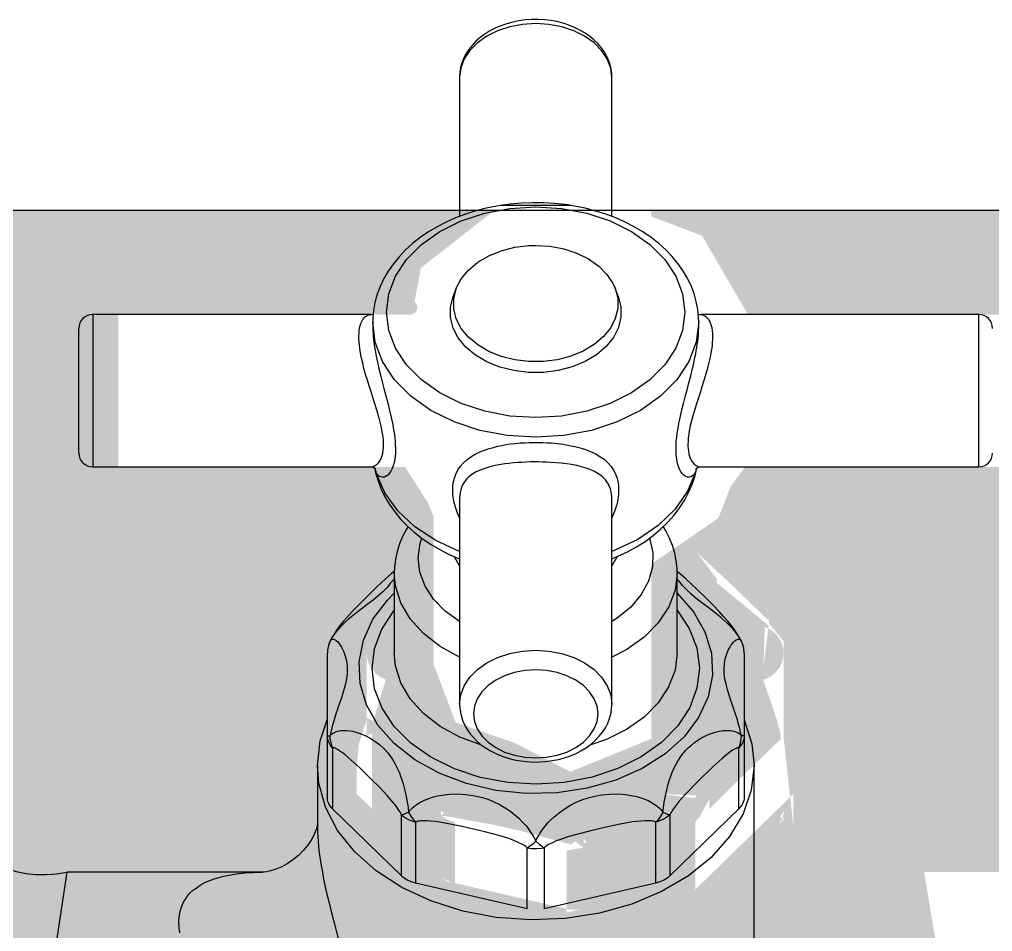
# Model space of a CAD drawing. Extents: x -36 to 357, y 137 to 237.
# Drawn here: x 18.1927 to 18.2559, y 146.3891 to 146.4484 of the extents above; entities that cross this region are included whole.
import ezdxf

# ---------------------------------------------------------------- set-up
doc = ezdxf.new("R2010")
doc.units = 0
doc.header["$LTSCALE"] = 0.01
doc.layers.add('01', color=1, linetype='CONTINUOUS')
doc.layers.add('A-AREAS', color=2, linetype='CONTINUOUS')

# ---------------------------------------------------------------- blocks, each defined once
blk = doc.blocks.new('A$C093F1C31')
at = {"layer": '01', "ltscale": 10}
for p, q in [((0.11208, 0.16443), (0.11208, 0.16455)), ((0.09558, 0.16443), (0.09558, 0.14936)), ((0.11208, 0.14936), (0.11208, 0.16443)), ((0.10383, 0.15055), (0.10002, 0.15055)), ((0.10383, 0.15055), (0.10002, 0.15055)), ((0.10763, 0.15055), (0.10383, 0.15055)), ((0.09522, 0.14158), (0.09489, 0.14071)), ((0.11277, 0.14071), (0.11243, 0.14158)), ((0.05583, 0.13874), (0.05583, 0.12224)), ((0.08595, 0.13874), (0.05583, 0.13874)), ((0.15183, 0.13874), (0.1217, 0.13874)), ((0.15183, 0.12224), (0.15183, 0.13874)), ((0.05433, 0.12374), (0.05433, 0.13724)), ((0.08617, 0.13793), (0.08617, 0.13738)), ((0.12149, 0.13738), (0.12149, 0.13793)), ((0.12149, 0.13728), (0.12149, 0.13738)), ((0.05583, 0.12224), (0.08595, 0.12224)), ((0.08636, 0.12217), (0.08637, 0.12213)), ((0.08636, 0.12214), (0.08638, 0.12205)), ((0.1217, 0.12224), (0.15183, 0.12224)), ((0.09558, 0.11886), (0.09558, 0.11882)), ((0.09558, 0.11882), (0.09558, 0.09654)), ((0.11208, 0.09654), (0.11208, 0.11882)), ((0.0885, 0.11077), (0.0885, 0.10211)), ((0.11916, 0.10211), (0.11916, 0.11077)), ((0.08125, 0.09307), (0.08125, 0.10207)), ((0.12641, 0.10207), (0.12641, 0.09307)), ((0.08125, 0.08646), (0.08125, 0.09307)), ((0.12641, 0.09307), (0.12641, 0.08646)), ((0.08182, 0.09182), (0.08182, 0.08521)), ((0.12583, 0.08521), (0.12583, 0.09182)), ((0.08017, 0.08989), (0.08017, 0.08322)), ((0.12748, 0.07065), (0.12748, 0.08989)), ((0.0893, 0.07793), (0.08182, 0.08521)), ((0.0893, 0.07793), (0.0893, 0.08454)), ((0.12583, 0.08521), (0.11836, 0.07793)), ((0.11836, 0.08454), (0.11836, 0.07793)), ((0.0908, 0.08377), (0.0908, 0.07716)), ((0.11686, 0.07716), (0.11686, 0.08377)), ((0.1029, 0.07438), (0.1029, 0.08099)), ((0.10475, 0.08099), (0.10475, 0.07438)), ((0.05303, 0.07834), (0.04789, 0.04423)), ((0.07415, 0.07834), (0.05303, 0.07834)), ((0.07406, 0.07834), (0.07415, 0.07834)), ((0.07415, 0.07834), (0.07419, 0.07834)), ((0.1029, 0.07438), (0.0908, 0.07716)), ((0.11686, 0.07716), (0.10475, 0.07438))]:
    blk.add_line(p, q, dxfattribs=at)
for points in [[(0.11208, 0.16455, 0), (0.11206, 0.16484, 0), (0.11199, 0.16533, 0), (0.11188, 0.16581, 0), (0.11171, 0.16628, 0), (0.1115, 0.16675, 0), (0.11124, 0.16721, 0), (0.11092, 0.16765, 0), (0.11056, 0.16808, 0), (0.11014, 0.16849, 0), (0.10968, 0.16887, 0), (0.10917, 0.16922, 0), (0.10862, 0.16955, 0), (0.10804, 0.16983, 0), (0.10743, 0.17008, 0), (0.10679, 0.17029, 0), (0.10613, 0.17046, 0), (0.10545, 0.17058, 0), (0.10477, 0.17066, 0), (0.10408, 0.1707, 0), (0.10338, 0.17069, 0), (0.10269, 0.17064, 0), (0.10201, 0.17055, 0), (0.10134, 0.17041, 0), (0.10068, 0.17023, 0), (0.10005, 0.17001, 0), (0.09944, 0.16975, 0), (0.09886, 0.16945, 0), (0.09831, 0.16911, 0), (0.0978, 0.16874, 0), (0.09734, 0.16833, 0), (0.09693, 0.16789, 0), (0.09657, 0.16744, 0), (0.09627, 0.16696, 0), (0.09602, 0.16647, 0), (0.09583, 0.16598, 0), (0.09569, 0.16548, 0), (0.09561, 0.16498, 0), (0.09558, 0.16452, 0), (0.09558, 0.16443, 0)], [(0.11208, 0.16443, 0), (0.11195, 0.16544, 0), (0.11158, 0.16642, 0), (0.11097, 0.16734, 0), (0.11015, 0.16818, 0), (0.10913, 0.1689, 0), (0.10795, 0.16948, 0), (0.10665, 0.16991, 0), (0.10526, 0.17017, 0), (0.10383, 0.17026, 0), (0.10239, 0.17017, 0), (0.10101, 0.16991, 0), (0.0997, 0.16948, 0), (0.09852, 0.1689, 0), (0.09751, 0.16818, 0), (0.09668, 0.16734, 0), (0.09607, 0.16642, 0), (0.0957, 0.16544, 0), (0.09558, 0.16443, 0)], [(0.10768, 0.15055, 0), (0.10705, 0.15064, 0), (0.10587, 0.15077, 0), (0.10467, 0.15084, 0), (0.10347, 0.15085, 0), (0.10227, 0.15081, 0), (0.10108, 0.1507, 0), (0.09997, 0.15055, 0)], [(0.10002, 0.15055, 0), (0.09962, 0.15049, 0), (0.09846, 0.15025, 0), (0.09733, 0.14996, 0), (0.09622, 0.14961, 0), (0.09515, 0.1492, 0), (0.09412, 0.14874, 0), (0.09314, 0.14824, 0), (0.0922, 0.14768, 0), (0.09131, 0.14707, 0), (0.09049, 0.14642, 0), (0.08972, 0.14573, 0), (0.08902, 0.145, 0), (0.0884, 0.14424, 0), (0.08784, 0.14345, 0), (0.08736, 0.14263, 0), (0.08696, 0.14179, 0), (0.08664, 0.14093, 0), (0.08641, 0.14006, 0), (0.08625, 0.13918, 0), (0.08617, 0.1383, 0), (0.08617, 0.13789, 0)], [(0.10763, 0.15055, 0), (0.10383, 0.15055, 0)], [(0.12149, 0.13796, 0), (0.12147, 0.13841, 0), (0.12139, 0.13929, 0), (0.12122, 0.14016, 0), (0.12098, 0.14102, 0), (0.12066, 0.14187, 0), (0.12025, 0.1427, 0), (0.11978, 0.1435, 0), (0.11923, 0.14428, 0), (0.1186, 0.14504, 0), (0.11791, 0.14576, 0), (0.11715, 0.14644, 0), (0.11633, 0.14708, 0), (0.11545, 0.14768, 0), (0.11451, 0.14824, 0), (0.11353, 0.14875, 0), (0.1125, 0.1492, 0), (0.11143, 0.14961, 0), (0.11033, 0.14995, 0), (0.1092, 0.15025, 0), (0.10804, 0.15049, 0), (0.10764, 0.15055, 0)], [(0.09522, 0.14158, 0), (0.09576, 0.14261, 0), (0.09654, 0.14356, 0), (0.09754, 0.1444, 0), (0.09874, 0.14511, 0), (0.10009, 0.14565, 0), (0.10155, 0.14602, 0), (0.10308, 0.14621, 0), (0.10383, 0.14623, 0)], [(0.10383, 0.14623, 0), (0.10538, 0.14614, 0), (0.10688, 0.14585, 0), (0.10829, 0.14539, 0), (0.10956, 0.14476, 0), (0.11066, 0.14398, 0), (0.11155, 0.14308, 0), (0.11221, 0.14208, 0), (0.11243, 0.14158, 0)], [(0.11243, 0.14158, 0), (0.11271, 0.1405, 0), (0.11271, 0.1394, 0), (0.11245, 0.13832, 0), (0.11192, 0.13728, 0), (0.11115, 0.13633, 0), (0.11016, 0.13548, 0), (0.10897, 0.13477, 0), (0.10763, 0.13422, 0), (0.10617, 0.13384, 0), (0.10464, 0.13365, 0), (0.10308, 0.13364, 0), (0.10155, 0.13383, 0), (0.10009, 0.1342, 0), (0.09874, 0.13475, 0), (0.09754, 0.13545, 0), (0.09654, 0.13629, 0), (0.09576, 0.13724, 0), (0.09522, 0.13827, 0), (0.09495, 0.13936, 0), (0.09494, 0.14045, 0), (0.0952, 0.14154, 0), (0.09522, 0.14158, 0)], [(0.11277, 0.14071, 0), (0.11305, 0.13959, 0), (0.11306, 0.13844, 0), (0.11279, 0.13732, 0), (0.11224, 0.13624, 0), (0.11144, 0.13525, 0), (0.1104, 0.13437, 0), (0.10917, 0.13364, 0), (0.10777, 0.13306, 0), (0.10626, 0.13267, 0), (0.10467, 0.13247, 0), (0.10305, 0.13246, 0), (0.10146, 0.13266, 0), (0.09994, 0.13304, 0), (0.09854, 0.13361, 0), (0.0973, 0.13434, 0), (0.09626, 0.13521, 0), (0.09544, 0.1362, 0), (0.09489, 0.13727, 0), (0.0946, 0.1384, 0), (0.09459, 0.13954, 0), (0.09487, 0.14066, 0), (0.09489, 0.14071, 0)], [(0.08596, 0.12224, 0), (0.08603, 0.12224, 0), (0.08623, 0.12228, 0), (0.08644, 0.12238, 0), (0.08664, 0.12252, 0), (0.0868, 0.12269, 0), (0.08694, 0.12291, 0), (0.08707, 0.12316, 0), (0.08718, 0.12346, 0), (0.08725, 0.12372, 0), (0.08729, 0.12401, 0), (0.08732, 0.12432, 0), (0.08733, 0.12465, 0), (0.08733, 0.12488, 0), (0.08732, 0.12512, 0), (0.08728, 0.12548, 0), (0.08723, 0.12585, 0), (0.08717, 0.12624, 0), (0.08708, 0.12665, 0), (0.08698, 0.12707, 0), (0.08687, 0.1275, 0), (0.08684, 0.12761, 0), (0.08665, 0.12828, 0), (0.08644, 0.12896, 0), (0.08622, 0.12966, 0), (0.08599, 0.13037, 0), (0.08579, 0.131, 0), (0.08559, 0.13163, 0), (0.0854, 0.13226, 0), (0.08522, 0.13289, 0), (0.08508, 0.13346, 0), (0.08495, 0.13402, 0), (0.08484, 0.13457, 0), (0.08476, 0.1351, 0), (0.08472, 0.13545, 0), (0.08469, 0.13579, 0), (0.08467, 0.13611, 0), (0.08467, 0.13643, 0), (0.08468, 0.13673, 0), (0.08471, 0.13701, 0), (0.08475, 0.13729, 0), (0.08481, 0.13755, 0), (0.08489, 0.13778, 0), (0.08498, 0.138, 0), (0.08508, 0.13819, 0), (0.0852, 0.13835, 0), (0.08539, 0.13853, 0), (0.08559, 0.13866, 0), (0.08581, 0.13872, 0), (0.08596, 0.13874, 0)], [(0.12171, 0.13874, 0), (0.12186, 0.13872, 0), (0.12206, 0.13866, 0), (0.12226, 0.13854, 0), (0.12242, 0.13839, 0), (0.12257, 0.13819, 0), (0.1227, 0.13795, 0), (0.12281, 0.13766, 0), (0.1229, 0.13733, 0), (0.12295, 0.13696, 0), (0.12298, 0.13668, 0), (0.12299, 0.13638, 0), (0.12298, 0.13607, 0), (0.12296, 0.13572, 0), (0.12293, 0.13535, 0), (0.12288, 0.13496, 0), (0.12281, 0.13455, 0), (0.12273, 0.13413, 0), (0.12263, 0.13369, 0), (0.12252, 0.13325, 0), (0.1224, 0.13279, 0), (0.12227, 0.13233, 0), (0.12206, 0.13161, 0), (0.12183, 0.13089, 0), (0.12163, 0.13025, 0), (0.12142, 0.12961, 0), (0.12121, 0.12897, 0), (0.12102, 0.12833, 0), (0.12086, 0.12777, 0), (0.12071, 0.12723, 0), (0.12058, 0.12668, 0), (0.12047, 0.12615, 0), (0.12041, 0.12576, 0), (0.12036, 0.12538, 0), (0.12033, 0.12501, 0), (0.12032, 0.12465, 0), (0.12032, 0.12443, 0), (0.12034, 0.12422, 0), (0.12037, 0.12393, 0), (0.12042, 0.12366, 0), (0.12049, 0.12341, 0), (0.12057, 0.12318, 0), (0.12067, 0.12298, 0), (0.12078, 0.1228, 0), (0.12081, 0.12275, 0), (0.121, 0.12254, 0), (0.12121, 0.12238, 0), (0.12144, 0.12228, 0), (0.12167, 0.12224, 0), (0.1217, 0.12224, 0)], [(0.12149, 0.13793, 0), (0.12122, 0.13576, 0), (0.12042, 0.13366, 0), (0.11912, 0.13168, 0), (0.11735, 0.1299, 0), (0.11518, 0.12836, 0), (0.11266, 0.12711, 0), (0.10987, 0.12619, 0), (0.10689, 0.12563, 0), (0.10383, 0.12544, 0), (0.10076, 0.12563, 0), (0.09779, 0.12619, 0), (0.095, 0.12711, 0), (0.09248, 0.12836, 0), (0.0903, 0.1299, 0), (0.08853, 0.13168, 0), (0.08723, 0.13366, 0), (0.08644, 0.13576, 0), (0.08617, 0.1379, 0)], [(0.08617, 0.13738, 0), (0.08617, 0.13719, 0), (0.08618, 0.13692, 0), (0.0862, 0.13664, 0), (0.08622, 0.13635, 0), (0.08625, 0.13605, 0), (0.08633, 0.13547, 0), (0.08642, 0.13487, 0), (0.08654, 0.13424, 0), (0.08668, 0.13358, 0), (0.08684, 0.13289, 0), (0.08701, 0.13219, 0), (0.0872, 0.13146, 0), (0.08738, 0.13074, 0), (0.08759, 0.12995, 0), (0.08779, 0.12916, 0), (0.08799, 0.12836, 0), (0.08817, 0.12758, 0), (0.08833, 0.12683, 0), (0.08839, 0.12646, 0), (0.08845, 0.12609, 0), (0.08851, 0.12573, 0), (0.08855, 0.12537, 0), (0.08859, 0.12502, 0), (0.08861, 0.12469, 0), (0.08863, 0.12413, 0), (0.08862, 0.12374, 0), (0.08859, 0.12338, 0), (0.08855, 0.12303, 0), (0.08849, 0.12271, 0), (0.08839, 0.12236, 0), (0.08827, 0.12205, 0), (0.08814, 0.12177, 0), (0.08798, 0.12154, 0), (0.08781, 0.12135, 0), (0.08762, 0.12122, 0), (0.08743, 0.12113, 0), (0.08723, 0.12111, 0), (0.08703, 0.12115, 0), (0.08684, 0.12125, 0), (0.08675, 0.12133, 0), (0.08667, 0.12143, 0), (0.08658, 0.12155, 0), (0.08651, 0.12168, 0)], [(0.12115, 0.12168, 0), (0.12106, 0.12154, 0), (0.12097, 0.12141, 0), (0.12081, 0.12126, 0), (0.12064, 0.12116, 0), (0.12046, 0.12111, 0), (0.12027, 0.12112, 0), (0.12006, 0.1212, 0), (0.11986, 0.12134, 0), (0.11966, 0.12156, 0), (0.11948, 0.12184, 0), (0.11933, 0.12218, 0), (0.11926, 0.12237, 0), (0.1192, 0.12259, 0), (0.11915, 0.12282, 0), (0.1191, 0.12307, 0), (0.11907, 0.12333, 0), (0.11904, 0.12361, 0), (0.11903, 0.12413, 0), (0.11904, 0.12454, 0), (0.11906, 0.12497, 0), (0.11911, 0.12542, 0), (0.11917, 0.12589, 0), (0.11926, 0.12648, 0), (0.11938, 0.1271, 0), (0.11952, 0.12774, 0), (0.11967, 0.1284, 0), (0.11985, 0.12911, 0), (0.12003, 0.12983, 0), (0.12023, 0.13058, 0), (0.12042, 0.13133, 0), (0.12062, 0.13211, 0), (0.12082, 0.1329, 0), (0.12091, 0.1333, 0), (0.121, 0.13369, 0), (0.12108, 0.13409, 0), (0.12116, 0.13448, 0), (0.12122, 0.13483, 0), (0.12128, 0.13517, 0), (0.12133, 0.13551, 0), (0.12138, 0.13584, 0), (0.12142, 0.13617, 0), (0.12145, 0.13649, 0), (0.12147, 0.13681, 0), (0.12148, 0.13711, 0), (0.12149, 0.13728, 0)], [(0.12149, 0.13793, 0), (0.12149, 0.13796, 0)], [(0.09557, 0.11672, 0), (0.09535, 0.11724, 0), (0.09513, 0.11789, 0), (0.09497, 0.11852, 0), (0.0949, 0.11895, 0), (0.09485, 0.11937, 0), (0.09484, 0.11978, 0), (0.09486, 0.12015, 0), (0.0949, 0.1205, 0), (0.09501, 0.121, 0), (0.09518, 0.12146, 0), (0.0954, 0.12191, 0), (0.09568, 0.12232, 0), (0.096, 0.12268, 0), (0.09637, 0.12301, 0), (0.09679, 0.12332, 0), (0.09726, 0.1236, 0), (0.09779, 0.12386, 0), (0.09837, 0.12409, 0), (0.09879, 0.12423, 0), (0.09924, 0.12435, 0), (0.0997, 0.12447, 0), (0.10015, 0.12456, 0), (0.10063, 0.12465, 0), (0.10111, 0.12472, 0), (0.10163, 0.12478, 0), (0.10216, 0.12483, 0), (0.10269, 0.12486, 0), (0.10316, 0.12488, 0), (0.10362, 0.12489, 0), (0.10409, 0.12489, 0), (0.10458, 0.12488, 0), (0.10506, 0.12486, 0), (0.10554, 0.12483, 0), (0.10619, 0.12476, 0), (0.10682, 0.12468, 0), (0.10745, 0.12457, 0), (0.10805, 0.12445, 0), (0.10865, 0.12429, 0), (0.10922, 0.12411, 0), (0.10976, 0.1239, 0), (0.11027, 0.12367, 0), (0.11078, 0.12338, 0), (0.11123, 0.12306, 0), (0.11164, 0.12269, 0), (0.112, 0.12229, 0), (0.11229, 0.12185, 0), (0.11252, 0.12137, 0), (0.11264, 0.12102, 0), (0.11273, 0.12065, 0), (0.11279, 0.12026, 0), (0.11281, 0.11974, 0), (0.1128, 0.11933, 0), (0.11275, 0.11892, 0), (0.11268, 0.11849, 0), (0.11257, 0.11805, 0), (0.1124, 0.11751, 0), (0.11219, 0.11696, 0), (0.11208, 0.11672, 0)], [(0.11208, 0.11882, 0), (0.11207, 0.11905, 0), (0.11205, 0.11926, 0), (0.112, 0.11956, 0), (0.11193, 0.11985, 0), (0.11183, 0.12012, 0), (0.11171, 0.12038, 0), (0.11155, 0.12062, 0), (0.11138, 0.12085, 0), (0.11133, 0.12091, 0), (0.11101, 0.12121, 0), (0.11064, 0.12148, 0), (0.11021, 0.12173, 0), (0.10974, 0.12194, 0), (0.10929, 0.1221, 0), (0.1088, 0.12225, 0), (0.10827, 0.12237, 0), (0.1077, 0.12248, 0), (0.10716, 0.12256, 0), (0.1066, 0.12263, 0), (0.10601, 0.12269, 0), (0.1054, 0.12273, 0), (0.10497, 0.12275, 0), (0.10455, 0.12276, 0), (0.10412, 0.12277, 0), (0.10367, 0.12277, 0), (0.10323, 0.12277, 0), (0.10278, 0.12275, 0), (0.10231, 0.12273, 0), (0.10185, 0.1227, 0), (0.10139, 0.12267, 0), (0.10093, 0.12262, 0), (0.10047, 0.12256, 0), (0.10004, 0.12249, 0), (0.09943, 0.12238, 0), (0.09885, 0.12225, 0), (0.0983, 0.12208, 0), (0.0978, 0.12189, 0), (0.09738, 0.12169, 0), (0.097, 0.12147, 0), (0.09665, 0.12122, 0), (0.09635, 0.12093, 0), (0.0961, 0.12062, 0), (0.0959, 0.12028, 0), (0.09578, 0.12002, 0), (0.0957, 0.11975, 0), (0.09563, 0.11947, 0), (0.09559, 0.11917, 0), (0.09558, 0.11886, 0)], [(0.08596, 0.12224, 0), (0.08601, 0.12223, 0), (0.08621, 0.12219, 0), (0.08633, 0.12214, 0), (0.0864, 0.12209, 0), (0.08644, 0.12206, 0), (0.08644, 0.12206, 0)], [(0.08638, 0.12214, 0), (0.08636, 0.12217, 0)], [(0.08651, 0.12168, 0), (0.08646, 0.12192, 0), (0.08638, 0.12214, 0)], [(0.08638, 0.12205, 0), (0.08648, 0.1216, 0), (0.08674, 0.12071, 0), (0.08708, 0.11984, 0), (0.08749, 0.11899, 0), (0.08799, 0.11816, 0), (0.08855, 0.11736, 0), (0.08919, 0.11659, 0), (0.0899, 0.11585, 0), (0.09067, 0.11515, 0), (0.09151, 0.11449, 0), (0.09241, 0.11388, 0), (0.09336, 0.11332, 0), (0.09436, 0.1128, 0), (0.0954, 0.11234, 0), (0.09557, 0.11227, 0)], [(0.08639, 0.12214, 0), (0.08651, 0.12168, 0)], [(0.09558, 0.11308, 0), (0.09299, 0.11426, 0), (0.09073, 0.11574, 0), (0.08888, 0.11747, 0), (0.08747, 0.11941, 0), (0.08656, 0.12149, 0), (0.08651, 0.12168, 0)], [(0.11208, 0.11228, 0), (0.11274, 0.11255, 0), (0.11377, 0.11303, 0), (0.11475, 0.11358, 0), (0.11569, 0.11417, 0), (0.11657, 0.11482, 0), (0.11739, 0.11551, 0), (0.11815, 0.11624, 0), (0.11883, 0.11702, 0), (0.11944, 0.11783, 0), (0.11998, 0.11867, 0), (0.12043, 0.11953, 0), (0.12081, 0.12042, 0), (0.1211, 0.12132, 0), (0.12129, 0.12213, 0)], [(0.12115, 0.12168, 0), (0.12029, 0.11959, 0), (0.11893, 0.11764, 0), (0.11711, 0.11589, 0), (0.11488, 0.11438, 0), (0.11233, 0.11317, 0), (0.11208, 0.11308, 0)], [(0.12126, 0.12212, 0), (0.12118, 0.1219, 0), (0.12115, 0.12168, 0)], [(0.12126, 0.12212, 0), (0.12115, 0.12168, 0)], [(0.1212, 0.12204, 0), (0.12121, 0.12205, 0), (0.12125, 0.12209, 0), (0.12132, 0.12213, 0), (0.12143, 0.12219, 0), (0.12158, 0.12223, 0), (0.12171, 0.12224, 0)], [(0.08999, 0.11576, 0), (0.08984, 0.1155, 0), (0.08941, 0.11471, 0), (0.08906, 0.11389, 0), (0.0888, 0.11306, 0), (0.08862, 0.11222, 0), (0.08852, 0.11137, 0), (0.0885, 0.11078, 0)], [(0.11916, 0.11078, 0), (0.11914, 0.11122, 0), (0.11906, 0.11207, 0), (0.1189, 0.1129, 0), (0.11865, 0.11372, 0), (0.11833, 0.11452, 0), (0.11793, 0.1153, 0), (0.11766, 0.11576, 0)], [(0.09558, 0.10549, 0), (0.09402, 0.10661, 0), (0.09276, 0.1079, 0), (0.09184, 0.10932, 0), (0.09128, 0.11084, 0), (0.0911, 0.1124, 0), (0.09131, 0.11397, 0), (0.09148, 0.11451, 0)], [(0.11617, 0.11452, 0), (0.11652, 0.11297, 0), (0.11648, 0.1114, 0), (0.11606, 0.10986, 0), (0.11527, 0.1084, 0), (0.11413, 0.10705, 0), (0.11267, 0.10587, 0), (0.11208, 0.10549, 0)], [(0.09499, 0.11252, 0), (0.09558, 0.11149, 0)], [(0.11208, 0.11149, 0), (0.11266, 0.11251, 0)], [(0.0885, 0.11092, 0), (0.08824, 0.11071, 0), (0.08754, 0.1101, 0), (0.08662, 0.10924, 0), (0.08549, 0.10814, 0), (0.08469, 0.10735, 0), (0.08395, 0.10658, 0), (0.08337, 0.10593, 0), (0.08297, 0.10548, 0), (0.08265, 0.10508, 0), (0.08235, 0.10469, 0), (0.08209, 0.1043, 0), (0.0819, 0.10401, 0), (0.08174, 0.10374, 0), (0.08159, 0.10347, 0), (0.08155, 0.10338, 0)], [(0.09558, 0.10163, 0), (0.09346, 0.10278, 0), (0.09166, 0.10418, 0), (0.09022, 0.10577, 0), (0.0892, 0.10752, 0), (0.08863, 0.10936, 0), (0.0885, 0.11078, 0)], [(0.11916, 0.11078, 0), (0.11893, 0.1089, 0), (0.11824, 0.10707, 0), (0.11711, 0.10536, 0), (0.11558, 0.10381, 0), (0.11369, 0.10247, 0), (0.11208, 0.10163, 0)], [(0.12611, 0.10338, 0), (0.1261, 0.1034, 0), (0.12596, 0.10367, 0), (0.12581, 0.10392, 0), (0.12566, 0.10416, 0), (0.12544, 0.10449, 0), (0.12521, 0.10481, 0), (0.12496, 0.10513, 0), (0.12463, 0.10554, 0), (0.12419, 0.10604, 0), (0.12369, 0.10659, 0), (0.12308, 0.10722, 0), (0.12226, 0.10804, 0), (0.12135, 0.10893, 0), (0.12008, 0.11012, 0), (0.11933, 0.11077, 0), (0.11916, 0.11092, 0)], [(0.0885, 0.11013, 0), (0.08841, 0.11002, 0), (0.08807, 0.10959, 0), (0.08768, 0.10915, 0), (0.08725, 0.10871, 0), (0.08677, 0.10827, 0), (0.0862, 0.1078, 0), (0.08558, 0.10733, 0), (0.08493, 0.10683, 0), (0.0846, 0.10658, 0), (0.08426, 0.10632, 0), (0.0839, 0.10603, 0), (0.08354, 0.10573, 0), (0.08319, 0.10541, 0), (0.08284, 0.10508, 0), (0.08258, 0.10481, 0), (0.08234, 0.10454, 0), (0.08211, 0.10425, 0), (0.082, 0.1041, 0), (0.08189, 0.10396, 0), (0.0818, 0.10381, 0), (0.08171, 0.10367, 0), (0.08162, 0.10352, 0), (0.08155, 0.10337, 0)], [(0.12611, 0.10337, 0), (0.12602, 0.10354, 0), (0.12588, 0.10378, 0), (0.12572, 0.10402, 0), (0.12555, 0.10425, 0), (0.12536, 0.10449, 0), (0.12519, 0.10468, 0), (0.12502, 0.10487, 0), (0.12484, 0.10505, 0), (0.12465, 0.10524, 0), (0.12426, 0.1056, 0), (0.12385, 0.10595, 0), (0.12348, 0.10624, 0), (0.12311, 0.10653, 0), (0.12279, 0.10678, 0), (0.12246, 0.10703, 0), (0.12182, 0.10751, 0), (0.12121, 0.108, 0), (0.12063, 0.1085, 0), (0.12032, 0.1088, 0), (0.12002, 0.10909, 0), (0.11975, 0.1094, 0), (0.11949, 0.1097, 0), (0.11927, 0.10998, 0), (0.11915, 0.11013, 0)], [(0.11916, 0.10856, 0), (0.12092, 0.10655, 0), (0.12217, 0.10436, 0), (0.12286, 0.10205, 0), (0.12298, 0.09969, 0), (0.12251, 0.09734, 0), (0.12147, 0.0951, 0), (0.1199, 0.09301, 0), (0.11784, 0.09115, 0), (0.11535, 0.08957, 0), (0.11251, 0.08832, 0), (0.10941, 0.08744, 0), (0.10614, 0.08695, 0), (0.1028, 0.08687, 0), (0.09949, 0.0872, 0), (0.09631, 0.08794, 0), (0.09336, 0.08905, 0), (0.09073, 0.09051, 0), (0.0885, 0.09226, 0), (0.08673, 0.09427, 0), (0.08548, 0.09646, 0), (0.08479, 0.09878, 0), (0.08468, 0.10114, 0), (0.08515, 0.10348, 0), (0.08618, 0.10573, 0), (0.08776, 0.10781, 0), (0.0885, 0.10856, 0)], [(0.11916, 0.10672, 0), (0.12047, 0.10474, 0), (0.12128, 0.10263, 0), (0.12156, 0.10045, 0), (0.1213, 0.09827, 0), (0.12051, 0.09616, 0), (0.11921, 0.09418, 0), (0.11745, 0.09238, 0), (0.11527, 0.09083, 0), (0.11274, 0.08957, 0), (0.10995, 0.08864, 0), (0.10696, 0.08807, 0), (0.10388, 0.08787, 0), (0.1008, 0.08806, 0), (0.09781, 0.08861, 0), (0.09501, 0.08953, 0), (0.09247, 0.09078, 0), (0.09028, 0.09232, 0), (0.0885, 0.09411, 0), (0.08718, 0.09609, 0), (0.08637, 0.09819, 0), (0.08609, 0.10037, 0), (0.08635, 0.10255, 0), (0.08714, 0.10466, 0), (0.08844, 0.10665, 0), (0.0885, 0.10672, 0)], [(0.08155, 0.10337, 0), (0.08136, 0.10289, 0), (0.08126, 0.10237, 0), (0.08125, 0.10207, 0)], [(0.08155, 0.10337, 0), (0.08159, 0.10344, 0), (0.08165, 0.1035, 0), (0.08172, 0.10355, 0), (0.0818, 0.10357, 0), (0.08188, 0.10358, 0), (0.08195, 0.10357, 0), (0.08203, 0.10354, 0), (0.0821, 0.1035, 0), (0.08218, 0.10345, 0), (0.08234, 0.10331, 0), (0.08251, 0.10313, 0), (0.08265, 0.10294, 0), (0.08279, 0.10272, 0), (0.0829, 0.10251, 0), (0.08301, 0.10228, 0), (0.08319, 0.10178, 0), (0.08333, 0.10122, 0), (0.0834, 0.10062, 0), (0.08341, 0.10025, 0), (0.0834, 0.09988, 0), (0.08336, 0.0995, 0), (0.0833, 0.09911, 0), (0.08322, 0.09874, 0), (0.08312, 0.09836, 0), (0.08301, 0.09797, 0), (0.08289, 0.09758, 0), (0.08273, 0.09711, 0), (0.08257, 0.09663, 0), (0.0824, 0.09613, 0), (0.08231, 0.09587, 0), (0.08222, 0.0956, 0), (0.08214, 0.09535, 0), (0.08206, 0.0951, 0), (0.08198, 0.09485, 0), (0.08191, 0.09459, 0), (0.08182, 0.09428, 0), (0.08173, 0.09397, 0), (0.08166, 0.09365, 0), (0.08162, 0.09349, 0), (0.08159, 0.09334, 0), (0.08155, 0.09314, 0)], [(0.12611, 0.09314, 0), (0.12607, 0.09331, 0), (0.12603, 0.09349, 0), (0.12599, 0.09367, 0), (0.12595, 0.09385, 0), (0.1259, 0.09404, 0), (0.12585, 0.09423, 0), (0.12574, 0.09461, 0), (0.12568, 0.09483, 0), (0.12561, 0.09504, 0), (0.12547, 0.09547, 0), (0.12533, 0.0959, 0), (0.12519, 0.09633, 0), (0.12508, 0.09664, 0), (0.12498, 0.09694, 0), (0.12478, 0.09753, 0), (0.1246, 0.09812, 0), (0.12445, 0.09869, 0), (0.12433, 0.09925, 0), (0.12426, 0.09981, 0), (0.12424, 0.10036, 0), (0.12428, 0.1009, 0), (0.12437, 0.10145, 0), (0.12453, 0.10198, 0), (0.12473, 0.10246, 0), (0.12485, 0.10269, 0), (0.12497, 0.10289, 0), (0.12511, 0.10308, 0), (0.12525, 0.10325, 0), (0.1254, 0.10339, 0), (0.12554, 0.1035, 0), (0.12565, 0.10355, 0), (0.12576, 0.10358, 0), (0.12586, 0.10357, 0), (0.12591, 0.10356, 0), (0.12595, 0.10354, 0), (0.126, 0.10351, 0), (0.12604, 0.10347, 0), (0.12607, 0.10343, 0), (0.12611, 0.10337, 0)], [(0.12641, 0.10207, 0), (0.12636, 0.10259, 0), (0.12623, 0.10309, 0), (0.12611, 0.10337, 0)], [(0.09558, 0.09654, 0), (0.0957, 0.09756, 0), (0.09607, 0.09854, 0), (0.09668, 0.09946, 0), (0.09751, 0.10029, 0), (0.09852, 0.10101, 0), (0.0997, 0.1016, 0), (0.10101, 0.10203, 0), (0.10239, 0.10229, 0), (0.10383, 0.10238, 0), (0.10526, 0.10229, 0), (0.10665, 0.10203, 0), (0.10795, 0.1016, 0), (0.10913, 0.10101, 0), (0.11015, 0.10029, 0), (0.11097, 0.09946, 0), (0.11158, 0.09854, 0), (0.11195, 0.09756, 0), (0.11208, 0.09655, 0)], [(0.09796, 0.0921, 0), (0.09559, 0.09297, 0), (0.09347, 0.09412, 0), (0.09167, 0.09551, 0), (0.09023, 0.0971, 0), (0.08921, 0.09885, 0), (0.08863, 0.10069, 0), (0.0885, 0.10211, 0)], [(0.11916, 0.10211, 0), (0.11892, 0.10023, 0), (0.11823, 0.0984, 0), (0.1171, 0.09669, 0), (0.11557, 0.09514, 0), (0.11368, 0.09381, 0), (0.11149, 0.09272, 0), (0.10968, 0.09209, 0)], [(0.09558, 0.09654, 0), (0.09559, 0.09615, 0), (0.09566, 0.09566, 0), (0.09577, 0.09518, 0), (0.09593, 0.0947, 0), (0.09615, 0.09424, 0), (0.09641, 0.09378, 0), (0.09672, 0.09333, 0), (0.09708, 0.09291, 0), (0.0975, 0.0925, 0), (0.09796, 0.09211, 0), (0.09846, 0.09176, 0), (0.09901, 0.09143, 0), (0.09959, 0.09115, 0), (0.10021, 0.0909, 0), (0.10085, 0.09069, 0), (0.1015, 0.09052, 0), (0.10218, 0.0904, 0), (0.10286, 0.09031, 0), (0.10355, 0.09027, 0), (0.10425, 0.09028, 0), (0.10494, 0.09033, 0), (0.10562, 0.09042, 0), (0.10629, 0.09055, 0), (0.10695, 0.09073, 0), (0.10758, 0.09095, 0), (0.1082, 0.09121, 0), (0.10878, 0.09151, 0), (0.10932, 0.09185, 0), (0.10983, 0.09222, 0), (0.1103, 0.09263, 0), (0.11071, 0.09306, 0), (0.11107, 0.09352, 0), (0.11138, 0.09399, 0), (0.11163, 0.09448, 0), (0.11182, 0.09498, 0), (0.11196, 0.09547, 0), (0.11204, 0.09597, 0), (0.11208, 0.09647, 0), (0.11208, 0.09655, 0)], [(0.08017, 0.08989, 0), (0.08047, 0.09255, 0), (0.08122, 0.09483, 0)], [(0.12643, 0.09483, 0), (0.12725, 0.09223, 0), (0.12748, 0.08989, 0)], [(0.08125, 0.09307, 0), (0.08129, 0.0931, 0), (0.08143, 0.09312, 0), (0.08155, 0.09314, 0)], [(0.08182, 0.09182, 0), (0.08155, 0.09214, 0), (0.08136, 0.09249, 0), (0.08126, 0.09285, 0), (0.08125, 0.09307, 0)], [(0.08155, 0.09314, 0), (0.08162, 0.09322, 0), (0.08171, 0.09329, 0), (0.0818, 0.09336, 0), (0.0819, 0.09342, 0), (0.08201, 0.09348, 0), (0.08213, 0.09353, 0), (0.08237, 0.09361, 0), (0.08252, 0.09364, 0), (0.08267, 0.09367, 0), (0.083, 0.09369, 0), (0.08334, 0.09369, 0), (0.0837, 0.09365, 0), (0.08397, 0.0936, 0), (0.08424, 0.09354, 0), (0.08479, 0.09337, 0), (0.08534, 0.09315, 0), (0.08588, 0.09287, 0), (0.0864, 0.09254, 0), (0.0869, 0.09217, 0), (0.08737, 0.09174, 0), (0.0878, 0.09127, 0), (0.08821, 0.09072, 0), (0.08858, 0.09012, 0), (0.0889, 0.08946, 0), (0.08905, 0.08911, 0), (0.08918, 0.08874, 0), (0.08932, 0.08834, 0), (0.08945, 0.08792, 0), (0.08957, 0.08748, 0), (0.08968, 0.08703, 0), (0.08976, 0.08667, 0), (0.08983, 0.08631, 0), (0.0899, 0.08594, 0), (0.08993, 0.08575, 0), (0.08996, 0.08556, 0), (0.08999, 0.08538, 0), (0.09001, 0.08521, 0), (0.09004, 0.08503, 0), (0.09006, 0.08485, 0)], [(0.08182, 0.09182, 0), (0.08165, 0.09232, 0), (0.08156, 0.09283, 0), (0.08155, 0.09314, 0)], [(0.1176, 0.08485, 0), (0.11762, 0.08505, 0), (0.11766, 0.08534, 0), (0.1177, 0.08564, 0), (0.11775, 0.08594, 0), (0.11781, 0.08624, 0), (0.11786, 0.0865, 0), (0.11791, 0.08675, 0), (0.11797, 0.087, 0), (0.11803, 0.08724, 0), (0.11815, 0.08774, 0), (0.1183, 0.08822, 0), (0.11843, 0.08864, 0), (0.11858, 0.08905, 0), (0.11872, 0.08939, 0), (0.11888, 0.08972, 0), (0.11922, 0.09036, 0), (0.11961, 0.09096, 0), (0.12007, 0.09152, 0), (0.12037, 0.09183, 0), (0.12069, 0.09211, 0), (0.12103, 0.09238, 0), (0.12138, 0.09263, 0), (0.12173, 0.09284, 0), (0.12208, 0.09304, 0), (0.12245, 0.09321, 0), (0.12283, 0.09336, 0), (0.12326, 0.0935, 0), (0.12369, 0.0936, 0), (0.12413, 0.09367, 0), (0.12434, 0.09369, 0), (0.12456, 0.09369, 0), (0.12475, 0.09369, 0), (0.12494, 0.09367, 0), (0.12512, 0.09365, 0), (0.1253, 0.09361, 0), (0.1255, 0.09354, 0), (0.12568, 0.09346, 0), (0.12586, 0.09336, 0), (0.12594, 0.09329, 0), (0.12602, 0.09323, 0), (0.12611, 0.09314, 0)], [(0.12583, 0.09182, 0), (0.126, 0.09232, 0), (0.12609, 0.09283, 0), (0.12611, 0.09314, 0)], [(0.12641, 0.09307, 0), (0.12636, 0.0927, 0), (0.12623, 0.09234, 0), (0.12601, 0.09201, 0), (0.12583, 0.09182, 0)], [(0.12641, 0.09307, 0), (0.12636, 0.0931, 0), (0.12623, 0.09312, 0), (0.12611, 0.09314, 0)], [(0.0893, 0.08454, 0), (0.08925, 0.08464, 0), (0.0892, 0.08473, 0), (0.08915, 0.08482, 0), (0.0891, 0.08491, 0), (0.08897, 0.0851, 0), (0.08884, 0.08529, 0), (0.0887, 0.08548, 0), (0.08856, 0.08566, 0), (0.08774, 0.08665, 0), (0.0869, 0.08754, 0), (0.08605, 0.08838, 0), (0.08476, 0.08964, 0), (0.08347, 0.0908, 0), (0.08315, 0.09107, 0), (0.08284, 0.09131, 0), (0.08262, 0.09146, 0), (0.08242, 0.0916, 0), (0.08221, 0.09171, 0), (0.08211, 0.09176, 0), (0.08201, 0.0918, 0), (0.08194, 0.09181, 0), (0.08188, 0.09182, 0), (0.08182, 0.09182, 0)], [(0.12583, 0.09182, 0), (0.12579, 0.09182, 0), (0.12571, 0.09181, 0), (0.12562, 0.09179, 0), (0.12553, 0.09175, 0), (0.12543, 0.09171, 0), (0.12524, 0.0916, 0), (0.12504, 0.09147, 0), (0.12453, 0.09109, 0), (0.12402, 0.09066, 0), (0.123, 0.08973, 0), (0.12149, 0.08828, 0), (0.11999, 0.08671, 0), (0.11967, 0.08636, 0), (0.11935, 0.08598, 0), (0.11903, 0.08559, 0), (0.11873, 0.08517, 0), (0.11864, 0.08504, 0), (0.11856, 0.08491, 0), (0.11848, 0.08477, 0), (0.1184, 0.08463, 0), (0.11836, 0.08454, 0)], [(0.12748, 0.08989, 0), (0.12718, 0.08724, 0), (0.12629, 0.08465, 0), (0.12483, 0.0822, 0), (0.12284, 0.07994, 0), (0.12037, 0.07794, 0), (0.11747, 0.07623, 0), (0.11424, 0.07487, 0), (0.11074, 0.0739, 0), (0.10706, 0.07332, 0), (0.1033, 0.07317, 0), (0.09956, 0.07344, 0), (0.09592, 0.07413, 0), (0.09248, 0.07522, 0), (0.08933, 0.07667, 0), (0.08655, 0.07847, 0), (0.08421, 0.08055, 0), (0.08236, 0.08287, 0), (0.08105, 0.08537, 0), (0.08033, 0.08798, 0), (0.08017, 0.08989, 0)], [(0.09006, 0.08485, 0), (0.09016, 0.08499, 0), (0.09032, 0.08517, 0), (0.09051, 0.08535, 0), (0.09072, 0.08552, 0), (0.09094, 0.08568, 0), (0.0912, 0.08585, 0), (0.09148, 0.086, 0), (0.09178, 0.08614, 0), (0.09225, 0.08633, 0), (0.09274, 0.08649, 0), (0.0932, 0.0866, 0), (0.09366, 0.08669, 0), (0.0945, 0.08679, 0), (0.09534, 0.08682, 0), (0.09621, 0.08677, 0), (0.09706, 0.08665, 0), (0.09756, 0.08655, 0), (0.09805, 0.08642, 0), (0.09854, 0.08627, 0), (0.09901, 0.08609, 0), (0.09944, 0.0859, 0), (0.09987, 0.08569, 0), (0.10028, 0.08546, 0), (0.10069, 0.08521, 0), (0.10114, 0.0849, 0), (0.10158, 0.08455, 0), (0.102, 0.08418, 0), (0.10241, 0.08377, 0), (0.10259, 0.08358, 0), (0.10276, 0.08338, 0), (0.10293, 0.08317, 0), (0.10309, 0.08295, 0), (0.10328, 0.08269, 0), (0.10345, 0.08243, 0), (0.10361, 0.08215, 0), (0.10375, 0.08187, 0), (0.10383, 0.08169, 0)], [(0.10383, 0.08169, 0), (0.10392, 0.0819, 0), (0.10403, 0.08211, 0), (0.10415, 0.08232, 0), (0.10428, 0.08254, 0), (0.10442, 0.08276, 0), (0.10457, 0.08297, 0), (0.10485, 0.08333, 0), (0.10515, 0.08367, 0), (0.10548, 0.08401, 0), (0.10582, 0.08433, 0), (0.10636, 0.08478, 0), (0.10692, 0.08518, 0), (0.10752, 0.08555, 0), (0.10815, 0.08587, 0), (0.10882, 0.08616, 0), (0.10951, 0.08639, 0), (0.11024, 0.08658, 0), (0.11098, 0.08671, 0), (0.11181, 0.0868, 0), (0.11264, 0.08681, 0), (0.11322, 0.08678, 0), (0.11378, 0.08672, 0), (0.11434, 0.08662, 0), (0.11479, 0.08652, 0), (0.11523, 0.08639, 0), (0.11566, 0.08623, 0), (0.11607, 0.08605, 0), (0.11638, 0.08589, 0), (0.11666, 0.08572, 0), (0.11685, 0.08559, 0), (0.11703, 0.08545, 0), (0.11719, 0.08531, 0), (0.1173, 0.0852, 0), (0.11741, 0.08509, 0), (0.11751, 0.08497, 0), (0.1176, 0.08485, 0)], [(0.08182, 0.08521, 0), (0.08168, 0.08536, 0), (0.08156, 0.08551, 0), (0.08146, 0.08568, 0), (0.08137, 0.08585, 0), (0.08132, 0.086, 0), (0.08128, 0.08615, 0), (0.08125, 0.0863, 0), (0.08125, 0.08646, 0)], [(0.12641, 0.08646, 0), (0.1264, 0.08628, 0), (0.12637, 0.0861, 0), (0.12631, 0.08593, 0), (0.12624, 0.08575, 0), (0.12616, 0.08561, 0), (0.12607, 0.08547, 0), (0.12596, 0.08534, 0), (0.12583, 0.08521, 0)], [(0.0893, 0.08454, 0), (0.08954, 0.08464, 0), (0.08985, 0.08476, 0), (0.09006, 0.08485, 0)], [(0.0893, 0.08454, 0), (0.08964, 0.08426, 0), (0.09005, 0.08403, 0), (0.0905, 0.08385, 0), (0.0908, 0.08377, 0)], [(0.09006, 0.08485, 0), (0.09031, 0.0844, 0), (0.09061, 0.08399, 0), (0.0908, 0.08377, 0)], [(0.1176, 0.08485, 0), (0.11734, 0.0844, 0), (0.11705, 0.08399, 0), (0.11686, 0.08377, 0)], [(0.11836, 0.08454, 0), (0.11801, 0.08426, 0), (0.11761, 0.08403, 0), (0.11715, 0.08385, 0), (0.11686, 0.08377, 0)], [(0.1176, 0.08485, 0), (0.11794, 0.08471, 0), (0.11822, 0.08459, 0), (0.11836, 0.08454, 0)], [(0.08017, 0.08348, 0), (0.08016, 0.08344, 0), (0.08013, 0.08329, 0), (0.08006, 0.08305, 0), (0.07993, 0.08271, 0), (0.07975, 0.08229, 0), (0.07948, 0.08181, 0), (0.07912, 0.08128, 0), (0.07867, 0.08071, 0), (0.07812, 0.08016, 0), (0.07752, 0.07966, 0), (0.07691, 0.07925, 0), (0.07632, 0.07893, 0), (0.07579, 0.0787, 0), (0.07533, 0.07854, 0), (0.07494, 0.07844, 0), (0.07463, 0.07838, 0), (0.07439, 0.07835, 0), (0.07423, 0.07834, 0), (0.07418, 0.07834, 0)], [(0.1029, 0.08099, 0), (0.10283, 0.08105, 0), (0.10274, 0.08112, 0), (0.10265, 0.08119, 0), (0.10255, 0.08125, 0), (0.1024, 0.08134, 0), (0.10225, 0.08142, 0), (0.10193, 0.08157, 0), (0.10161, 0.08171, 0), (0.10121, 0.08187, 0), (0.1008, 0.08201, 0), (0.09997, 0.08227, 0), (0.09831, 0.08271, 0), (0.09587, 0.08328, 0), (0.09344, 0.08375, 0), (0.09292, 0.08382, 0), (0.09241, 0.08388, 0), (0.09207, 0.0839, 0), (0.09173, 0.08391, 0), (0.0914, 0.0839, 0), (0.09126, 0.08388, 0), (0.09113, 0.08386, 0), (0.09099, 0.08384, 0), (0.09087, 0.0838, 0), (0.0908, 0.08377, 0)], [(0.11686, 0.08377, 0), (0.11678, 0.0838, 0), (0.1167, 0.08383, 0), (0.11662, 0.08385, 0), (0.11653, 0.08386, 0), (0.11632, 0.08389, 0), (0.11611, 0.0839, 0), (0.11589, 0.08391, 0), (0.11566, 0.0839, 0), (0.11433, 0.08378, 0), (0.11297, 0.08354, 0), (0.11161, 0.08324, 0), (0.10951, 0.08276, 0), (0.10742, 0.08219, 0), (0.10691, 0.08203, 0), (0.1064, 0.08185, 0), (0.10606, 0.08172, 0), (0.10572, 0.08157, 0), (0.10539, 0.08141, 0), (0.10522, 0.08132, 0), (0.10506, 0.08122, 0), (0.10495, 0.08115, 0), (0.10485, 0.08107, 0), (0.10475, 0.08099, 0)], [(0.08017, 0.08322, 0), (0.08017, 0.08301, 0), (0.08018, 0.08258, 0), (0.08024, 0.08174, 0), (0.0803, 0.0811, 0), (0.08037, 0.08044, 0), (0.08047, 0.07975, 0), (0.08058, 0.07906, 0), (0.08071, 0.07833, 0), (0.08085, 0.0776, 0), (0.08117, 0.07611, 0), (0.08143, 0.07502, 0), (0.0817, 0.07393, 0), (0.08198, 0.07284, 0), (0.08227, 0.07174, 0), (0.08289, 0.06951, 0), (0.08353, 0.06728, 0), (0.08399, 0.06566, 0), (0.08444, 0.06405, 0), (0.0853, 0.06087, 0), (0.08533, 0.06076, 0)], [(0.1029, 0.08099, 0), (0.10325, 0.08122, 0), (0.10361, 0.0815, 0), (0.10383, 0.08169, 0)], [(0.10383, 0.08169, 0), (0.1042, 0.08138, 0), (0.10455, 0.08112, 0), (0.10475, 0.08099, 0)], [(0.1029, 0.08099, 0), (0.10341, 0.08091, 0), (0.10393, 0.08089, 0), (0.10445, 0.08094, 0), (0.10475, 0.08099, 0)], [(0.06528, 0.07177, 0), (0.0652, 0.07237, 0), (0.06517, 0.07295, 0), (0.0652, 0.07352, 0), (0.0653, 0.07407, 0), (0.0654, 0.07446, 0), (0.06555, 0.07483, 0), (0.06571, 0.07516, 0), (0.0659, 0.07547, 0), (0.06611, 0.07577, 0), (0.06635, 0.07605, 0), (0.06662, 0.07631, 0), (0.06691, 0.07655, 0), (0.06756, 0.07699, 0), (0.06804, 0.07724, 0), (0.06899, 0.07763, 0), (0.07003, 0.07792, 0), (0.07114, 0.07814, 0), (0.07231, 0.07827, 0), (0.07406, 0.07834, 0)], [(0.0908, 0.07716, 0), (0.09056, 0.07722, 0), (0.09034, 0.0773, 0), (0.09012, 0.07739, 0), (0.08991, 0.07749, 0), (0.08974, 0.07759, 0), (0.08958, 0.07769, 0), (0.08943, 0.07781, 0), (0.0893, 0.07793, 0)], [(0.11836, 0.07793, 0), (0.1182, 0.07779, 0), (0.11803, 0.07766, 0), (0.11784, 0.07754, 0), (0.11764, 0.07743, 0), (0.11745, 0.07735, 0), (0.11726, 0.07728, 0), (0.11706, 0.07721, 0), (0.11686, 0.07716, 0)]]:
    blk.add_polyline3d(points, dxfattribs=at)
for points in [[(0.11998, 0.13899, 0), (0.11974, 0.13701, 0), (0.11901, 0.13508, 0), (0.11782, 0.13328, 0), (0.1162, 0.13165, 0), (0.11421, 0.13024, 0), (0.11191, 0.1291, 0), (0.10935, 0.12826, 0), (0.10663, 0.12774, 0), (0.10383, 0.12757, 0), (0.10102, 0.12774, 0), (0.0983, 0.12826, 0), (0.09575, 0.1291, 0), (0.09344, 0.13024, 0), (0.09145, 0.13165, 0), (0.08983, 0.13328, 0), (0.08864, 0.13508, 0), (0.08792, 0.13701, 0), (0.08767, 0.13899, 0), (0.08792, 0.14097, 0), (0.08864, 0.1429, 0), (0.08983, 0.1447, 0), (0.09145, 0.14633, 0), (0.09344, 0.14774, 0), (0.09575, 0.14888, 0), (0.0983, 0.14973, 0), (0.10102, 0.15024, 0), (0.10383, 0.15041, 0), (0.10663, 0.15024, 0), (0.10935, 0.14973, 0), (0.11191, 0.14888, 0), (0.11421, 0.14774, 0), (0.1162, 0.14633, 0), (0.11782, 0.1447, 0), (0.11901, 0.1429, 0), (0.11974, 0.14097, 0)], [(0.11058, 0.09548, 0), (0.11047, 0.09631, 0), (0.11017, 0.09712, 0), (0.10967, 0.09787, 0), (0.109, 0.09855, 0), (0.10817, 0.09914, 0), (0.1072, 0.09962, 0), (0.10614, 0.09997, 0), (0.105, 0.10018, 0), (0.10383, 0.10026, 0), (0.10265, 0.10018, 0), (0.10152, 0.09997, 0), (0.10045, 0.09962, 0), (0.09949, 0.09914, 0), (0.09866, 0.09855, 0), (0.09798, 0.09787, 0), (0.09748, 0.09712, 0), (0.09718, 0.09631, 0), (0.09708, 0.09548, 0), (0.09718, 0.09465, 0), (0.09748, 0.09385, 0), (0.09798, 0.0931, 0), (0.09866, 0.09242, 0), (0.09949, 0.09183, 0), (0.10045, 0.09135, 0), (0.10152, 0.091, 0), (0.10265, 0.09078, 0), (0.10383, 0.09071, 0), (0.105, 0.09078, 0), (0.10614, 0.091, 0), (0.1072, 0.09135, 0), (0.10817, 0.09183, 0), (0.109, 0.09242, 0), (0.10967, 0.0931, 0), (0.11017, 0.09385, 0), (0.11047, 0.09465, 0)]]:
    blk.add_polyline3d(points, close=True, dxfattribs=at)
for centre, radius, start, end in [((0.05583, 0.13724), 0.0015, 90, 180), ((0.08596, 0.13953), 0.000792, 269.9027, 289.1375), ((0.12171, 0.13952), 0.00079, 249.6307, 270.0809), ((0.15183, 0.13724), 0.0015, 0, 90), ((0.05583, 0.12374), 0.0015, 180, 270), ((0.15183, 0.12374), 0.0015, 270, 0), ((0.08425, 0.10207), 0.003, 154.1124, 180), ((0.12341, 0.10207), 0.003, 0, 25.8876), ((0.05046, 0.09042), 0.01235, 200.5715, 282.0069)]:
    blk.add_arc(centre, radius, start, end, dxfattribs=at)

msp = doc.modelspace()

# ---------------------------------------------------------------- hatches: boundary and pattern name
at = {"layer": 'A-AREAS'}
h = msp.add_hatch(dxfattribs=at)
h.set_pattern_fill('AR-SAND', color=252, scale=0.001)
h.set_pattern_definition([(37.5, (43.492157, -24.64981), (-0.001600031, 0.048941324), [0, -0.038608, 0, -0.04318, 0, -0.041275]), (7.5, (43.49216, -24.64981), (0.044952328, 0.07168251), [0, -0.020828, 0, -0.034798, 0, -0.013335]), (327.5, (43.460915, -24.64981), (0.079099237, 0.000143718), [0, -0.0127, 0, -0.04572, 0, -0.05969]), (317.5, (43.460915, -24.64981), (0.076355645, 0.022292932), [0, -0.00635, 0, -0.029972, 0, -0.03429])])
h.paths.add_polyline_path([(19.95978, 146.436002), (18.286161, 146.436002), (18.286161, 146.425509), (18.26975, 146.425509), (18.266681, 146.414808), (18.271745, 146.410027), (18.271815, 146.410035), (18.271996, 146.410068), (18.272177, 146.410117), (18.272358, 146.410178), (18.272597, 146.41028), (18.272832, 146.410403), (18.273062, 146.410542), (18.273284, 146.410695), (18.273634, 146.410971), (18.273966, 146.411274), (18.274279, 146.411596), (18.277146, 146.414551), (18.281806, 146.412467), (18.281806, 146.411865), (18.282103, 146.41158), (18.282415, 146.411312), (18.282744, 146.411069), (18.282951, 146.410935), (18.283166, 146.410814), (18.283385, 146.410707), (18.283608, 146.410616), (18.283832, 146.410545), (18.284019, 146.410502), (18.284205, 146.410474), (18.284389, 146.410461), (18.284569, 146.410464), (18.284744, 146.410483), (18.284914, 146.410518), (18.285078, 146.410567), (18.285234, 146.410629), (18.28543, 146.410732), (18.285613, 146.410856), (18.285781, 146.410997), (18.285936, 146.411151), (18.286156, 146.411423), (18.286347, 146.411719), (18.286512, 146.412035), (18.286718, 146.41245), (18.288332, 146.415348), (18.289731, 146.413239), (18.289544, 146.413484), (18.289348, 146.413701), (18.289144, 146.413881), (18.289002, 146.413979), (18.288857, 146.414056), (18.288709, 146.414111), (18.288559, 146.41414), (18.288409, 146.414144), (18.288258, 146.414121), (18.288109, 146.414074), (18.287963, 146.414004), (18.287794, 146.413892), (18.28769, 146.413804), (18.286512, 146.411975), (18.286512, 146.398959), (18.289196, 146.398959), (18.289196, 146.397637), (18.265244, 146.397637), (18.265244, 146.409797), (18.270438, 146.42791), (18.270438, 146.436002), (18.23375, 146.436002), (18.23375, 146.435605), (18.237048, 146.43436), (18.24004, 146.429229), (18.2585, 146.429229), (18.2585, 146.419329), (18.239843, 146.419329), (18.238905, 146.418035), (18.238111, 146.415996), (18.233876, 146.413103), (18.23375, 146.412881), (18.23375, 146.401656), (18.228495, 146.399519), (18.224861, 146.401393), (18.221029, 146.402727), (18.219602, 146.406494), (18.219602, 146.416097), (18.219233, 146.416992), (18.217743, 146.419329), (18.1991, 146.419329), (18.1991, 146.429229), (18.218093, 146.429229, 0.698625), (18.21836, 146.430079), (18.218774, 146.43226), (18.223551, 146.436002), (17.899779, 146.436002), (17.899779, 146.346002), (19.95978, 146.346002)])
h.paths.add_polyline_path([(18.290345, 146.412173), (18.290456, 146.411947), (18.290563, 146.411732), (18.290665, 146.411525), (18.290762, 146.411333), (18.290835, 146.411187), (18.290903, 146.411055), (18.290944, 146.410975), (18.290982, 146.410902), (18.291015, 146.410839), (18.291044, 146.410783), (18.291069, 146.410737), (18.291087, 146.410707), (18.291094, 146.410695), (18.291098, 146.410691), (18.291098, 146.410692), (18.290345, 146.413318)], flags=16)
h.paths.add_polyline_path([(18.251451, 146.351991), (18.251303, 146.351992), (18.250799, 146.351994), (18.249946, 146.351995), (18.248757, 146.351997), (18.245452, 146.352), (18.241094, 146.352002), (18.235958, 146.352003), (18.233199, 146.352004), (18.23037, 146.352004), (18.227515, 146.352004), (18.224682, 146.352004), (18.221913, 146.352003), (18.216747, 146.352002), (18.212343, 146.352), (18.208979, 146.351997), (18.207758, 146.351996), (18.20687, 146.351994), (18.20633, 146.351992), (18.206148, 146.351991, 0.267219), (18.203466, 146.34733), (18.206292, 146.347334), (18.207835, 146.347336), (18.209676, 146.347337), (18.211788, 146.347338), (18.214141, 146.34734), (18.216703, 146.347341), (18.219437, 146.347341), (18.222303, 146.347342), (18.225262, 146.347342), (18.22827, 146.347342), (18.231287, 146.347342), (18.234268, 146.347342), (18.237171, 146.347341), (18.239956, 146.347341), (18.242582, 146.34734), (18.245012, 146.347339), (18.247213, 146.347338), (18.249152, 146.347336), (18.250802, 146.347335), (18.254133, 146.347331, 0.267202)], flags=16)
h.paths.add_polyline_path([(18.214607, 146.356881), (18.214423, 146.356775), (18.214607, 146.356775)], flags=16)
h.paths.add_polyline_path([(18.24299, 146.363626), (18.242992, 146.363596), (18.242993, 146.36359), (18.242993, 146.363802)], flags=16)
h.paths.add_polyline_path([(18.252201, 146.372524), (18.262362, 146.372524), (18.259279, 146.392993), (18.251487, 146.392993), (18.252203, 146.388736), (18.250149, 146.385074), (18.247704, 146.381805), (18.247271, 146.381219), (18.245927, 146.37934), (18.24588, 146.379219), (18.245851, 146.379106), (18.245833, 146.378992), (18.245824, 146.378878), (18.245824, 146.378742), (18.245836, 146.378607), (18.245859, 146.378474), (18.245896, 146.378344), (18.245971, 146.378163), (18.246068, 146.377991), (18.246182, 146.377828), (18.246309, 146.377673), (18.246443, 146.377526), (18.247169, 146.376807), (18.247899, 146.376133), (18.248608, 146.375511), (18.248944, 146.375226)], flags=16)
h.paths.add_polyline_path([(18.239674, 146.382062), (18.239428, 146.380873), (18.239391, 146.380579), (18.239811, 146.382133)], flags=16)
h.paths.add_polyline_path([(18.2421, 146.396237), (18.242172, 146.396164), (18.242348, 146.396797), (18.242348, 146.396989), (18.242138, 146.396587), (18.242348, 146.396327), (18.242348, 146.396548)], flags=16)
h.paths.add_polyline_path([(18.215251, 146.407229), (18.215251, 146.403025), (18.215672, 146.402828), (18.215689, 146.402885), (18.216478, 146.40545), (18.216491, 146.405518, -0.324407)], flags=16)
h.paths.add_polyline_path([(18.220082, 146.396714), (18.220162, 146.396744), (18.220281, 146.396792), (18.220082, 146.396999)], flags=16)
h.paths.add_polyline_path([(18.236694, 146.397988), (18.234398, 146.398061), (18.236581, 146.397801)], flags=16)
h.paths.add_polyline_path([(18.229588, 146.39494), (18.229356, 146.395133), (18.229356, 146.394878)], flags=16)
h.paths.add_polyline_path([(18.214607, 146.385988), (18.216108, 146.384154), (18.214607, 146.386338)], flags=16)
h.paths.add_polyline_path([(18.245682, 146.37722), (18.245109, 146.376964), (18.244543, 146.376688), (18.243988, 146.376395), (18.243335, 146.376017), (18.242702, 146.375617), (18.242095, 146.375197), (18.241521, 146.374762), (18.240983, 146.374314), (18.240481, 146.373853), (18.240022, 146.373386), (18.2396, 146.372907), (18.234542, 146.372881), (18.229023, 146.372872), (18.228403, 146.372873), (18.231234, 146.372876), (18.232428, 146.372878), (18.233596, 146.372881), (18.234559, 146.372883), (18.235492, 146.372887), (18.23639, 146.372891), (18.237247, 146.372895), (18.238059, 146.3729), (18.238822, 146.372905), (18.239296, 146.372909), (18.243316, 146.376256)], flags=16)
h.paths.add_polyline_path([(18.236617, 146.39187), (18.236617, 146.392284), (18.228243, 146.39036), (18.228243, 146.390616), (18.220426, 146.392412), (18.214607, 146.398075), (18.214607, 146.388378), (18.214629, 146.387841), (18.214693, 146.387336), (18.21479, 146.386864), (18.214913, 146.386427), (18.215056, 146.386023), (18.215261, 146.385546), (18.215476, 146.385126), (18.216771, 146.382925), (18.219622, 146.381182), (18.220514, 146.380718), (18.221443, 146.38031), (18.222399, 146.379958), (18.223376, 146.37966), (18.224431, 146.379402), (18.225507, 146.379201), (18.226598, 146.379058), (18.227697, 146.378973), (18.228797, 146.378944), (18.231586, 146.379016), (18.233164, 146.379401), (18.229929, 146.378799), (18.224368, 146.379232), (18.221443, 146.38031), (18.220514, 146.380718), (18.219622, 146.381182), (18.216529, 146.383073), (18.214607, 146.386822), (18.214607, 146.399925), (18.214746, 146.401327), (18.215251, 146.402926), (18.215251, 146.40183), (18.215595, 146.402028), (18.215595, 146.397114), (18.220082, 146.392746), (18.220175, 146.392663), (18.220277, 146.392586), (18.220392, 146.392513), (18.220515, 146.392447), (18.220624, 146.392398), (18.220737, 146.392354), (18.220858, 146.392316), (18.220982, 146.392284), (18.220982, 146.396252), (18.220806, 146.3963), (18.220532, 146.396407), (18.220046, 146.396686), (18.223314, 146.396109), (18.224132, 146.395934), (18.225389, 146.395644), (18.228537, 146.394786), (18.228578, 146.394816), (18.2288, 146.395002), (18.22893, 146.39489), (18.229148, 146.39472), (18.229356, 146.394584), (18.228243, 146.394402), (18.228243, 146.390616, 0.113136), (18.229359, 146.390617), (18.236617, 146.392284), (18.236617, 146.396252), (18.236731, 146.396382), (18.236909, 146.396628), (18.237517, 146.397712), (18.237517, 146.397072), (18.239463, 146.399014), (18.242148, 146.401624), (18.242159, 146.401686), (18.242168, 146.40187), (18.242144, 146.40199), (18.242123, 146.402085), (18.242102, 146.40218), (18.242055, 146.40237), (18.242005, 146.402558), (18.241952, 146.402744), (18.241906, 146.402898), (18.241859, 146.403051), (18.241811, 146.403201), (18.241763, 146.403349), (18.24171, 146.403507), (18.241657, 146.403663), (18.24103, 146.405494, 0.738119), (18.241127, 146.408933), (18.241055, 146.406359), (18.241377, 146.409012), (18.237998, 146.411812), (18.237998, 146.412066), (18.23671, 146.413776), (18.239124, 146.411531), (18.241414, 146.409311), (18.241397, 146.40917), (18.242348, 146.408), (18.242348, 146.40183), (18.242993, 146.395919), (18.242993, 146.398075)], flags=16)
h.paths.add_polyline_path([(19.865647, 146.308138), (19.865647, 146.363114), (19.778783, 146.363114), (19.778783, 146.308138)], flags=9)

# ---------------------------------------------------------------- linework, layer by layer
at = {"layer": '01', "ltscale": 10}
msp.add_line((19.96478, 146.436002), (17.899779, 146.436002), dxfattribs=at)

# ---------------------------------------------------------------- block references
at = {"layer": '01', "ltscale": 10, "xscale": 0.6, "yscale": 0.6, "zscale": 0.6}
msp.add_blockref('A$C093F1C31', (18.163942, 146.345988), dxfattribs=at)

doc.saveas('drawing.dxf')
